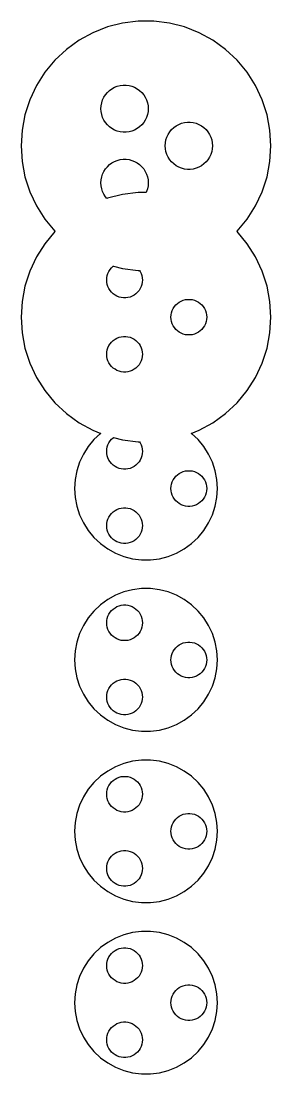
# Model space of a CAD drawing. Header units: metres. Extents: x -18 to 18, y -10 to 305.
# Drawn here: x -17.5 to 17.5, y 158 to 305.5 of the extents above; entities that cross this region are included whole.
import ezdxf

# ---------------------------------------------------------------- set-up
doc = ezdxf.new("R2010")
doc.units = ezdxf.units.M

msp = doc.modelspace()

# ---------------------------------------------------------------- linework, layer by layer
for p, q in [((-1.09883, 305.465), (-3.27916, 305.19)), ((1.09883, 305.465), (-1.09883, 305.465)), ((3.27916, 305.19), (1.09883, 305.465)), ((-7.45113, 303.834), (-9.37697, 302.776)), ((-5.40779, 304.643), (-7.45113, 303.834)), ((-3.27916, 305.19), (-5.40779, 304.643)), ((5.40779, 304.643), (3.27916, 305.19)), ((7.45113, 303.834), (5.40779, 304.643)), ((9.37697, 302.776), (7.45113, 303.834)), ((-9.37697, 302.776), (-11.1549, 301.484)), ((11.1549, 301.484), (9.37697, 302.776)), ((-11.1549, 301.484), (-12.7569, 299.98)), ((12.7569, 299.98), (11.1549, 301.484)), ((-12.7569, 299.98), (-14.1578, 298.286)), ((14.1578, 298.286), (12.7569, 299.98)), ((-14.1578, 298.286), (-15.3354, 296.431)), ((15.3354, 296.431), (14.1578, 298.286)), ((-15.3354, 296.431), (-16.2711, 294.442)), ((-4.02361, 296.347), (-3.6207, 296.45)), ((-3.6207, 296.45), (-3.20799, 296.502)), ((-3.20799, 296.502), (-2.79199, 296.502)), ((-2.79199, 296.502), (-2.37929, 296.45)), ((-2.37929, 296.45), (-1.97638, 296.347)), ((16.2711, 294.442), (15.3354, 296.431)), ((-5.90276, 294.792), (-5.67986, 295.143)), ((-5.67986, 295.143), (-5.4147, 295.464)), ((-5.4147, 295.464), (-5.11147, 295.748)), ((-5.11147, 295.748), (-4.77492, 295.993)), ((-4.77492, 295.993), (-4.41039, 296.193)), ((-4.41039, 296.193), (-4.02361, 296.347)), ((-1.97638, 296.347), (-1.5896, 296.193)), ((-1.5896, 296.193), (-1.22507, 295.993)), ((-1.22507, 295.993), (-0.888519, 295.748)), ((-0.888519, 295.748), (-0.585281, 295.464)), ((-0.585281, 295.464), (-0.320129, 295.143)), ((-0.320129, 295.143), (-0.097229, 294.792)), ((-16.2711, 294.442), (-16.9502, 292.352)), ((-6.3125, 293.196), (-6.28638, 293.611)), ((-6.28638, 293.611), (-6.20842, 294.02)), ((-6.20842, 294.02), (-6.07988, 294.416)), ((-6.07988, 294.416), (-5.90276, 294.792)), ((-0.097229, 294.792), (0.07988, 294.416)), ((0.07988, 294.416), (0.20842, 294.02)), ((0.20842, 294.02), (0.286377, 293.611)), ((0.286377, 293.611), (0.312485, 293.196)), ((16.9502, 292.352), (16.2711, 294.442)), ((-16.9502, 292.352), (-17.362, 290.193)), ((-6.28638, 292.781), (-6.3125, 293.196)), ((-6.20842, 292.372), (-6.28638, 292.781)), ((-6.07988, 291.977), (-6.20842, 292.372)), ((-5.90276, 291.6), (-6.07988, 291.977)), ((0.07988, 291.977), (-0.097229, 291.6)), ((0.20842, 292.372), (0.07988, 291.977)), ((0.286377, 292.781), (0.20842, 292.372)), ((0.312485, 293.196), (0.286377, 292.781)), ((17.362, 290.193), (16.9502, 292.352)), ((-5.67986, 291.249), (-5.90276, 291.6)), ((-5.4147, 290.929), (-5.67986, 291.249)), ((-5.11147, 290.644), (-5.4147, 290.929)), ((-4.77492, 290.399), (-5.11147, 290.644)), ((-0.888519, 290.644), (-1.22507, 290.399)), ((-0.585281, 290.929), (-0.888519, 290.644)), ((-0.320129, 291.249), (-0.585281, 290.929)), ((-0.097229, 291.6), (-0.320129, 291.249)), ((3.58528, 290.268), (3.88852, 290.552)), ((3.88852, 290.552), (4.22507, 290.797)), ((4.22507, 290.797), (4.5896, 290.997)), ((4.5896, 290.997), (4.97638, 291.15)), ((4.97638, 291.15), (5.37929, 291.254)), ((5.37929, 291.254), (5.79199, 291.306)), ((5.79199, 291.306), (6.20799, 291.306)), ((6.20799, 291.306), (6.6207, 291.254)), ((6.6207, 291.254), (7.02361, 291.15)), ((7.02361, 291.15), (7.41039, 290.997)), ((7.41039, 290.997), (7.77492, 290.797)), ((7.77492, 290.797), (8.11147, 290.552)), ((8.11147, 290.552), (8.4147, 290.268)), ((-17.362, 290.193), (-17.5, 288)), ((-4.41039, 290.199), (-4.77492, 290.399)), ((-4.02361, 290.046), (-4.41039, 290.199)), ((-3.6207, 289.942), (-4.02361, 290.046)), ((-3.20799, 289.89), (-3.6207, 289.942)), ((-2.79199, 289.89), (-3.20799, 289.89)), ((-2.37929, 289.942), (-2.79199, 289.89)), ((-1.97638, 290.046), (-2.37929, 289.942)), ((-1.5896, 290.199), (-1.97638, 290.046)), ((-1.22507, 290.399), (-1.5896, 290.199)), ((2.79156, 288.824), (2.9201, 289.219)), ((2.9201, 289.219), (3.09723, 289.596)), ((3.09723, 289.596), (3.32013, 289.947)), ((3.32013, 289.947), (3.58528, 290.268)), ((8.4147, 290.268), (8.67986, 289.947)), ((8.67986, 289.947), (8.90276, 289.596)), ((8.90276, 289.596), (9.07988, 289.219)), ((9.07988, 289.219), (9.20842, 288.824)), ((17.5, 288), (17.362, 290.193)), ((-17.5, 288), (-17.362, 285.807)), ((2.6875, 288), (2.71361, 288.415)), ((2.71361, 287.585), (2.6875, 288)), ((2.71361, 288.415), (2.79156, 288.824)), ((2.79156, 287.176), (2.71361, 287.585)), ((9.20842, 288.824), (9.28638, 288.415)), ((9.28638, 287.585), (9.20842, 287.176)), ((9.28638, 288.415), (9.3125, 288)), ((9.3125, 288), (9.28638, 287.585)), ((17.362, 285.807), (17.5, 288)), ((-4.02361, 285.954), (-3.6207, 286.058)), ((-3.6207, 286.058), (-3.20799, 286.11)), ((-3.20799, 286.11), (-2.79199, 286.11)), ((-2.79199, 286.11), (-2.37929, 286.058)), ((-2.37929, 286.058), (-1.97638, 285.954)), ((2.9201, 286.781), (2.79156, 287.176)), ((3.09723, 286.404), (2.9201, 286.781)), ((3.32013, 286.053), (3.09723, 286.404)), ((3.58528, 285.732), (3.32013, 286.053)), ((8.67986, 286.053), (8.4147, 285.732)), ((8.90276, 286.404), (8.67986, 286.053)), ((9.07988, 286.781), (8.90276, 286.404)), ((9.20842, 287.176), (9.07988, 286.781)), ((-17.362, 285.807), (-16.9502, 283.648)), ((-5.90276, 284.4), (-5.67986, 284.751)), ((-5.67986, 284.751), (-5.4147, 285.071)), ((-5.4147, 285.071), (-5.11147, 285.356)), ((-5.11147, 285.356), (-4.77492, 285.601)), ((-4.77492, 285.601), (-4.41039, 285.801)), ((-4.41039, 285.801), (-4.02361, 285.954)), ((-1.97638, 285.954), (-1.5896, 285.801)), ((-1.5896, 285.801), (-1.22507, 285.601)), ((-1.22507, 285.601), (-0.888519, 285.356)), ((-0.888519, 285.356), (-0.585281, 285.071)), ((-0.585281, 285.071), (-0.320129, 284.751)), ((-0.320129, 284.751), (-0.097229, 284.4)), ((3.88852, 285.448), (3.58528, 285.732)), ((4.22507, 285.203), (3.88852, 285.448)), ((4.5896, 285.003), (4.22507, 285.203)), ((4.97638, 284.85), (4.5896, 285.003)), ((5.37929, 284.746), (4.97638, 284.85)), ((5.79199, 284.694), (5.37929, 284.746)), ((6.20799, 284.694), (5.79199, 284.694)), ((6.6207, 284.746), (6.20799, 284.694)), ((7.02361, 284.85), (6.6207, 284.746)), ((7.41039, 285.003), (7.02361, 284.85)), ((7.77492, 285.203), (7.41039, 285.003)), ((8.11147, 285.448), (7.77492, 285.203)), ((8.4147, 285.732), (8.11147, 285.448)), ((16.9502, 283.648), (17.362, 285.807)), ((-16.9502, 283.648), (-16.2711, 281.558)), ((-6.3125, 282.804), (-6.28638, 283.219)), ((-6.28638, 283.219), (-6.20842, 283.628)), ((-6.20842, 283.628), (-6.07988, 284.023)), ((-6.07988, 284.023), (-5.90276, 284.4)), ((-0.097229, 284.4), (0.07988, 284.023)), ((0.07988, 284.023), (0.20842, 283.628)), ((0.20842, 283.628), (0.286377, 283.219)), ((0.286377, 283.219), (0.312485, 282.804)), ((16.2711, 281.558), (16.9502, 283.648)), ((-6.28638, 282.389), (-6.3125, 282.804)), ((-6.20842, 281.98), (-6.28638, 282.389)), ((-6.07988, 281.584), (-6.20842, 281.98)), ((0.20842, 281.98), (0.07988, 281.584)), ((0.286377, 282.389), (0.20842, 281.98)), ((0.312485, 282.804), (0.286377, 282.389)), ((-16.2711, 281.558), (-15.3354, 279.569)), ((-5.90276, 281.208), (-6.07988, 281.584)), ((-5.67986, 280.857), (-5.90276, 281.208)), ((-5.4798, 280.615), (-5.67986, 280.857)), ((-5.40779, 280.643), (-5.4798, 280.615)), ((-3.27916, 281.19), (-5.40779, 280.643)), ((-1.09883, 281.465), (-3.27916, 281.19)), ((0.023895, 281.465), (-1.09883, 281.465)), ((0.07988, 281.584), (0.023895, 281.465)), ((15.3354, 279.569), (16.2711, 281.558)), ((-15.3354, 279.569), (-14.1578, 277.714)), ((14.1578, 277.714), (15.3354, 279.569)), ((-14.1578, 277.714), (-12.7569, 276.02)), ((12.7569, 276.02), (14.1578, 277.714)), ((-12.7569, 275.98), (-14.1578, 274.286)), ((-12.7569, 276.02), (-12.7352, 276)), ((-12.7352, 276), (-12.7569, 275.98)), ((12.7352, 276), (12.7569, 276.02)), ((12.7569, 275.98), (12.7352, 276)), ((14.1578, 274.286), (12.7569, 275.98)), ((-14.1578, 274.286), (-15.3354, 272.431)), ((15.3354, 272.431), (14.1578, 274.286)), ((-15.3354, 272.431), (-16.2711, 270.442)), ((16.2711, 270.442), (15.3354, 272.431)), ((-16.2711, 270.442), (-16.9502, 268.352)), ((-5.42145, 269.818), (-5.32443, 270.116)), ((-5.32443, 270.116), (-5.19077, 270.401)), ((-5.19077, 270.401), (-5.02254, 270.666)), ((-5.02254, 270.666), (-4.82242, 270.908)), ((-4.82242, 270.908), (-4.59355, 271.122)), ((-4.59355, 271.122), (-4.56808, 271.141)), ((-4.56808, 271.141), (-3.27916, 270.81)), ((-3.27916, 270.81), (-1.09883, 270.535)), ((-1.09883, 270.535), (-0.894272, 270.535)), ((-0.894272, 270.535), (-0.809219, 270.401)), ((-0.809219, 270.401), (-0.675552, 270.116)), ((-0.675552, 270.116), (-0.578537, 269.818)), ((16.9502, 268.352), (16.2711, 270.442)), ((-16.9502, 268.352), (-17.362, 266.193)), ((-5.5, 269.196), (-5.48029, 269.509)), ((-5.48029, 268.883), (-5.5, 269.196)), ((-5.48029, 269.509), (-5.42145, 269.818)), ((-5.42145, 268.574), (-5.48029, 268.883)), ((-5.32443, 268.276), (-5.42145, 268.574)), ((-0.578537, 268.574), (-0.675552, 268.276)), ((-0.578537, 269.818), (-0.519699, 269.509)), ((-0.519699, 268.883), (-0.578537, 268.574)), ((-0.519699, 269.509), (-0.5, 269.196)), ((-0.5, 269.196), (-0.519699, 268.883)), ((17.362, 266.193), (16.9502, 268.352)), ((-5.19077, 267.992), (-5.32443, 268.276)), ((-5.02254, 267.727), (-5.19077, 267.992)), ((-4.82242, 267.485), (-5.02254, 267.727)), ((-4.59355, 267.27), (-4.82242, 267.485)), ((-4.33955, 267.085), (-4.59355, 267.27)), ((-4.06444, 266.934), (-4.33955, 267.085)), ((-3.77254, 266.818), (-4.06444, 266.934)), ((-1.93555, 266.934), (-2.22745, 266.818)), ((-1.66043, 267.085), (-1.93555, 266.934)), ((-1.40643, 267.27), (-1.66043, 267.085)), ((-1.17757, 267.485), (-1.40643, 267.27)), ((-0.977448, 267.727), (-1.17757, 267.485)), ((-0.809219, 267.992), (-0.977448, 267.727)), ((-0.675552, 268.276), (-0.809219, 267.992)), ((-17.362, 266.193), (-17.5, 264)), ((-3.46844, 266.74), (-3.77254, 266.818)), ((-3.15697, 266.701), (-3.46844, 266.74)), ((-2.84302, 266.701), (-3.15697, 266.701)), ((-2.53154, 266.74), (-2.84302, 266.701)), ((-2.22745, 266.818), (-2.53154, 266.74)), ((3.80922, 265.204), (3.97745, 265.469)), ((3.97745, 265.469), (4.17757, 265.711)), ((4.17757, 265.711), (4.40643, 265.926)), ((4.40643, 265.926), (4.66043, 266.111)), ((4.66043, 266.111), (4.93555, 266.262)), ((4.93555, 266.262), (5.22745, 266.378)), ((5.22745, 266.378), (5.53154, 266.456)), ((5.53154, 266.456), (5.84302, 266.495)), ((5.84302, 266.495), (6.15697, 266.495)), ((6.15697, 266.495), (6.46844, 266.456)), ((6.46844, 266.456), (6.77254, 266.378)), ((6.77254, 266.378), (7.06444, 266.262)), ((7.06444, 266.262), (7.33955, 266.111)), ((7.33955, 266.111), (7.59355, 265.926)), ((7.59355, 265.926), (7.82242, 265.711)), ((7.82242, 265.711), (8.02254, 265.469)), ((8.02254, 265.469), (8.19077, 265.204)), ((17.5, 264), (17.362, 266.193)), ((-17.5, 264), (-17.362, 261.807)), ((3.5, 264), (3.5197, 264.313)), ((3.5197, 263.687), (3.5, 264)), ((3.5197, 264.313), (3.57854, 264.622)), ((3.57854, 264.622), (3.67555, 264.92)), ((3.67555, 264.92), (3.80922, 265.204)), ((8.19077, 265.204), (8.32443, 264.92)), ((8.32443, 264.92), (8.42145, 264.622)), ((8.42145, 264.622), (8.48029, 264.313)), ((8.48029, 264.313), (8.5, 264)), ((8.5, 264), (8.48029, 263.687)), ((17.362, 261.807), (17.5, 264)), ((3.57854, 263.378), (3.5197, 263.687)), ((3.67555, 263.08), (3.57854, 263.378)), ((3.80922, 262.796), (3.67555, 263.08)), ((3.97745, 262.531), (3.80922, 262.796)), ((4.17757, 262.289), (3.97745, 262.531)), ((8.02254, 262.531), (7.82242, 262.289)), ((8.19077, 262.796), (8.02254, 262.531)), ((8.32443, 263.08), (8.19077, 262.796)), ((8.42145, 263.378), (8.32443, 263.08)), ((8.48029, 263.687), (8.42145, 263.378)), ((-17.362, 261.807), (-16.9502, 259.648)), ((-4.33955, 260.915), (-4.06444, 261.066)), ((-4.06444, 261.066), (-3.77254, 261.182)), ((-3.77254, 261.182), (-3.46844, 261.26)), ((-3.46844, 261.26), (-3.15697, 261.299)), ((-3.15697, 261.299), (-2.84302, 261.299)), ((-2.84302, 261.299), (-2.53154, 261.26)), ((-2.53154, 261.26), (-2.22745, 261.182)), ((-2.22745, 261.182), (-1.93555, 261.066)), ((-1.93555, 261.066), (-1.66043, 260.915)), ((4.40643, 262.074), (4.17757, 262.289)), ((4.66043, 261.889), (4.40643, 262.074)), ((4.93555, 261.738), (4.66043, 261.889)), ((5.22745, 261.622), (4.93555, 261.738)), ((5.53154, 261.544), (5.22745, 261.622)), ((5.84302, 261.505), (5.53154, 261.544)), ((6.15697, 261.505), (5.84302, 261.505)), ((6.46844, 261.544), (6.15697, 261.505)), ((6.77254, 261.622), (6.46844, 261.544)), ((7.06444, 261.738), (6.77254, 261.622)), ((7.33955, 261.889), (7.06444, 261.738)), ((7.59355, 262.074), (7.33955, 261.889)), ((7.82242, 262.289), (7.59355, 262.074)), ((16.9502, 259.648), (17.362, 261.807)), ((-16.9502, 259.648), (-16.2711, 257.558)), ((-5.42145, 259.426), (-5.32443, 259.724)), ((-5.32443, 259.724), (-5.19077, 260.008)), ((-5.19077, 260.008), (-5.02254, 260.273)), ((-5.02254, 260.273), (-4.82242, 260.515)), ((-4.82242, 260.515), (-4.59355, 260.73)), ((-4.59355, 260.73), (-4.33955, 260.915)), ((-1.66043, 260.915), (-1.40643, 260.73)), ((-1.40643, 260.73), (-1.17757, 260.515)), ((-1.17757, 260.515), (-0.977448, 260.273)), ((-0.977448, 260.273), (-0.809219, 260.008)), ((-0.809219, 260.008), (-0.675552, 259.724)), ((-0.675552, 259.724), (-0.578537, 259.426)), ((16.2711, 257.558), (16.9502, 259.648)), ((-5.5, 258.804), (-5.48029, 259.117)), ((-5.48029, 258.491), (-5.5, 258.804)), ((-5.48029, 259.117), (-5.42145, 259.426)), ((-5.42145, 258.182), (-5.48029, 258.491)), ((-5.32443, 257.884), (-5.42145, 258.182)), ((-0.578537, 258.182), (-0.675552, 257.884)), ((-0.578537, 259.426), (-0.519699, 259.117)), ((-0.519699, 258.491), (-0.578537, 258.182)), ((-0.519699, 259.117), (-0.5, 258.804)), ((-0.5, 258.804), (-0.519699, 258.491)), ((-16.2711, 257.558), (-15.3354, 255.569)), ((-5.19077, 257.599), (-5.32443, 257.884)), ((-5.02254, 257.334), (-5.19077, 257.599)), ((-4.82242, 257.092), (-5.02254, 257.334)), ((-4.59355, 256.878), (-4.82242, 257.092)), ((-4.33955, 256.693), (-4.59355, 256.878)), ((-4.06444, 256.542), (-4.33955, 256.693)), ((-1.66043, 256.693), (-1.93555, 256.542)), ((-1.40643, 256.878), (-1.66043, 256.693)), ((-1.17757, 257.092), (-1.40643, 256.878)), ((-0.977448, 257.334), (-1.17757, 257.092)), ((-0.809219, 257.599), (-0.977448, 257.334)), ((-0.675552, 257.884), (-0.809219, 257.599)), ((15.3354, 255.569), (16.2711, 257.558)), ((-15.3354, 255.569), (-14.1578, 253.714)), ((-3.77254, 256.426), (-4.06444, 256.542)), ((-3.46844, 256.348), (-3.77254, 256.426)), ((-3.15697, 256.309), (-3.46844, 256.348)), ((-2.84302, 256.309), (-3.15697, 256.309)), ((-2.53154, 256.348), (-2.84302, 256.309)), ((-2.22745, 256.426), (-2.53154, 256.348)), ((-1.93555, 256.542), (-2.22745, 256.426)), ((14.1578, 253.714), (15.3354, 255.569)), ((-14.1578, 253.714), (-12.7569, 252.02)), ((12.7569, 252.02), (14.1578, 253.714)), ((-12.7569, 252.02), (-11.1549, 250.516)), ((11.1549, 250.516), (12.7569, 252.02)), ((-11.1549, 250.516), (-9.37697, 249.224)), ((-9.37697, 249.224), (-7.45113, 248.166)), ((7.45113, 248.166), (9.37697, 249.224)), ((9.37697, 249.224), (11.1549, 250.516)), ((-7.45113, 248.166), (-6.34392, 247.727)), ((-6.34392, 247.727), (-6.37424, 247.705)), ((6.34392, 247.727), (7.45113, 248.166)), ((6.37424, 247.705), (6.34392, 247.727)), ((-7.28967, 246.845), (-8.09016, 245.878)), ((-6.37424, 247.705), (-7.28967, 246.845)), ((-5.32443, 246.116), (-5.19077, 246.401)), ((-5.19077, 246.401), (-5.02254, 246.666)), ((-5.02254, 246.666), (-4.82242, 246.908)), ((-4.82242, 246.908), (-4.59355, 247.122)), ((-4.59355, 247.122), (-4.56808, 247.141)), ((-4.56808, 247.141), (-3.27916, 246.81)), ((-3.27916, 246.81), (-1.09883, 246.535)), ((-1.09883, 246.535), (-0.894272, 246.535)), ((-0.894272, 246.535), (-0.809219, 246.401)), ((-0.809219, 246.401), (-0.675552, 246.116)), ((7.28967, 246.845), (6.37424, 247.705)), ((8.09016, 245.878), (7.28967, 246.845)), ((-8.76306, 244.818), (-9.29776, 243.681)), ((-8.09016, 245.878), (-8.76306, 244.818)), ((-5.5, 245.196), (-5.48029, 245.509)), ((-5.48029, 244.883), (-5.5, 245.196)), ((-5.48029, 245.509), (-5.42145, 245.818)), ((-5.42145, 244.574), (-5.48029, 244.883)), ((-5.42145, 245.818), (-5.32443, 246.116)), ((-0.675552, 246.116), (-0.578537, 245.818)), ((-0.578537, 245.818), (-0.519699, 245.509)), ((-0.519699, 244.883), (-0.578537, 244.574)), ((-0.519699, 245.509), (-0.5, 245.196)), ((-0.5, 245.196), (-0.519699, 244.883)), ((8.76306, 244.818), (8.09016, 245.878)), ((9.29776, 243.681), (8.76306, 244.818)), ((-9.29776, 243.681), (-9.68582, 242.487)), ((-5.32443, 244.276), (-5.42145, 244.574)), ((-5.19077, 243.992), (-5.32443, 244.276)), ((-5.02254, 243.727), (-5.19077, 243.992)), ((-4.82242, 243.485), (-5.02254, 243.727)), ((-4.59355, 243.27), (-4.82242, 243.485)), ((-1.17757, 243.485), (-1.40643, 243.27)), ((-0.977448, 243.727), (-1.17757, 243.485)), ((-0.809219, 243.992), (-0.977448, 243.727)), ((-0.675552, 244.276), (-0.809219, 243.992)), ((-0.578537, 244.574), (-0.675552, 244.276)), ((9.68582, 242.487), (9.29776, 243.681)), ((-9.68582, 242.487), (-9.92114, 241.253)), ((-4.33955, 243.085), (-4.59355, 243.27)), ((-4.06444, 242.934), (-4.33955, 243.085)), ((-3.77254, 242.818), (-4.06444, 242.934)), ((-3.46844, 242.74), (-3.77254, 242.818)), ((-3.15697, 242.701), (-3.46844, 242.74)), ((-2.84302, 242.701), (-3.15697, 242.701)), ((-2.53154, 242.74), (-2.84302, 242.701)), ((-2.22745, 242.818), (-2.53154, 242.74)), ((-1.93555, 242.934), (-2.22745, 242.818)), ((-1.66043, 243.085), (-1.93555, 242.934)), ((-1.40643, 243.27), (-1.66043, 243.085)), ((4.17757, 241.711), (4.40643, 241.926)), ((4.40643, 241.926), (4.66043, 242.111)), ((4.66043, 242.111), (4.93555, 242.262)), ((4.93555, 242.262), (5.22745, 242.378)), ((5.22745, 242.378), (5.53154, 242.456)), ((5.53154, 242.456), (5.84302, 242.495)), ((5.84302, 242.495), (6.15697, 242.495)), ((6.15697, 242.495), (6.46844, 242.456)), ((6.46844, 242.456), (6.77254, 242.378)), ((6.77254, 242.378), (7.06444, 242.262)), ((7.06444, 242.262), (7.33955, 242.111)), ((7.33955, 242.111), (7.59355, 241.926)), ((7.59355, 241.926), (7.82242, 241.711)), ((9.92114, 241.253), (9.68582, 242.487)), ((-9.92114, 241.253), (-10, 240)), ((3.5197, 240.313), (3.57854, 240.622)), ((3.57854, 240.622), (3.67555, 240.92)), ((3.67555, 240.92), (3.80922, 241.204)), ((3.80922, 241.204), (3.97745, 241.469)), ((3.97745, 241.469), (4.17757, 241.711)), ((7.82242, 241.711), (8.02254, 241.469)), ((8.02254, 241.469), (8.19077, 241.204)), ((8.19077, 241.204), (8.32443, 240.92)), ((8.32443, 240.92), (8.42145, 240.622)), ((8.42145, 240.622), (8.48029, 240.313)), ((10, 240), (9.92114, 241.253)), ((-10, 240), (-9.92114, 238.747)), ((3.5, 240), (3.5197, 240.313)), ((3.5197, 239.687), (3.5, 240)), ((3.57854, 239.378), (3.5197, 239.687)), ((3.67555, 239.08), (3.57854, 239.378)), ((3.80922, 238.796), (3.67555, 239.08)), ((8.32443, 239.08), (8.19077, 238.796)), ((8.42145, 239.378), (8.32443, 239.08)), ((8.48029, 239.687), (8.42145, 239.378)), ((8.48029, 240.313), (8.5, 240)), ((8.5, 240), (8.48029, 239.687)), ((9.92114, 238.747), (10, 240)), ((-9.92114, 238.747), (-9.68582, 237.513)), ((-9.68582, 237.513), (-9.29776, 236.319)), ((3.97745, 238.531), (3.80922, 238.796)), ((4.17757, 238.289), (3.97745, 238.531)), ((4.40643, 238.074), (4.17757, 238.289)), ((4.66043, 237.889), (4.40643, 238.074)), ((4.93555, 237.738), (4.66043, 237.889)), ((5.22745, 237.622), (4.93555, 237.738)), ((5.53154, 237.544), (5.22745, 237.622)), ((5.84302, 237.505), (5.53154, 237.544)), ((6.15697, 237.505), (5.84302, 237.505)), ((6.46844, 237.544), (6.15697, 237.505)), ((6.77254, 237.622), (6.46844, 237.544)), ((7.06444, 237.738), (6.77254, 237.622)), ((7.33955, 237.889), (7.06444, 237.738)), ((7.59355, 238.074), (7.33955, 237.889)), ((7.82242, 238.289), (7.59355, 238.074)), ((8.02254, 238.531), (7.82242, 238.289)), ((8.19077, 238.796), (8.02254, 238.531)), ((9.29776, 236.319), (9.68582, 237.513)), ((9.68582, 237.513), (9.92114, 238.747)), ((-9.29776, 236.319), (-8.76306, 235.182)), ((-5.32443, 235.724), (-5.19077, 236.008)), ((-5.19077, 236.008), (-5.02254, 236.273)), ((-5.02254, 236.273), (-4.82242, 236.515)), ((-4.82242, 236.515), (-4.59355, 236.73)), ((-4.59355, 236.73), (-4.33955, 236.915)), ((-4.33955, 236.915), (-4.06444, 237.066)), ((-4.06444, 237.066), (-3.77254, 237.182)), ((-3.77254, 237.182), (-3.46844, 237.26)), ((-3.46844, 237.26), (-3.15697, 237.299)), ((-3.15697, 237.299), (-2.84302, 237.299)), ((-2.84302, 237.299), (-2.53154, 237.26)), ((-2.53154, 237.26), (-2.22745, 237.182)), ((-2.22745, 237.182), (-1.93555, 237.066)), ((-1.93555, 237.066), (-1.66043, 236.915)), ((-1.66043, 236.915), (-1.40643, 236.73)), ((-1.40643, 236.73), (-1.17757, 236.515)), ((-1.17757, 236.515), (-0.977448, 236.273)), ((-0.977448, 236.273), (-0.809219, 236.008)), ((-0.809219, 236.008), (-0.675552, 235.724)), ((8.76306, 235.182), (9.29776, 236.319)), ((-8.76306, 235.182), (-8.09016, 234.122)), ((-5.5, 234.804), (-5.48029, 235.117)), ((-5.48029, 234.491), (-5.5, 234.804)), ((-5.48029, 235.117), (-5.42145, 235.426)), ((-5.42145, 234.182), (-5.48029, 234.491)), ((-5.42145, 235.426), (-5.32443, 235.724)), ((-0.675552, 235.724), (-0.578537, 235.426)), ((-0.578537, 235.426), (-0.519699, 235.117)), ((-0.519699, 234.491), (-0.578537, 234.182)), ((-0.519699, 235.117), (-0.5, 234.804)), ((-0.5, 234.804), (-0.519699, 234.491)), ((8.09016, 234.122), (8.76306, 235.182)), ((-8.09016, 234.122), (-7.28967, 233.155)), ((-7.28967, 233.155), (-6.37424, 232.295)), ((-5.32443, 233.884), (-5.42145, 234.182)), ((-5.19077, 233.599), (-5.32443, 233.884)), ((-5.02254, 233.334), (-5.19077, 233.599)), ((-4.82242, 233.092), (-5.02254, 233.334)), ((-4.59355, 232.878), (-4.82242, 233.092)), ((-1.17757, 233.092), (-1.40643, 232.878)), ((-0.977448, 233.334), (-1.17757, 233.092)), ((-0.809219, 233.599), (-0.977448, 233.334)), ((-0.675552, 233.884), (-0.809219, 233.599)), ((-0.578537, 234.182), (-0.675552, 233.884)), ((6.37424, 232.295), (7.28967, 233.155)), ((7.28967, 233.155), (8.09016, 234.122)), ((-6.37424, 232.295), (-5.35826, 231.557)), ((-5.35826, 231.557), (-4.25778, 230.952)), ((-4.33955, 232.693), (-4.59355, 232.878)), ((-4.06444, 232.542), (-4.33955, 232.693)), ((-3.77254, 232.426), (-4.06444, 232.542)), ((-3.46844, 232.348), (-3.77254, 232.426)), ((-3.15697, 232.309), (-3.46844, 232.348)), ((-2.84302, 232.309), (-3.15697, 232.309)), ((-2.53154, 232.348), (-2.84302, 232.309)), ((-2.22745, 232.426), (-2.53154, 232.348)), ((-1.93555, 232.542), (-2.22745, 232.426)), ((-1.66043, 232.693), (-1.93555, 232.542)), ((-1.40643, 232.878), (-1.66043, 232.693)), ((4.25778, 230.952), (5.35826, 231.557)), ((5.35826, 231.557), (6.37424, 232.295)), ((-4.25778, 230.952), (-3.09016, 230.489)), ((-3.09016, 230.489), (-1.87381, 230.177)), ((-1.87381, 230.177), (-0.627899, 230.02)), ((-0.627899, 230.02), (0.627899, 230.02)), ((0.627899, 230.02), (1.87381, 230.177)), ((1.87381, 230.177), (3.09016, 230.489)), ((3.09016, 230.489), (4.25778, 230.952)), ((-1.87381, 225.823), (-3.09016, 225.511)), ((-0.627899, 225.98), (-1.87381, 225.823)), ((0.627899, 225.98), (-0.627899, 225.98)), ((1.87381, 225.823), (0.627899, 225.98)), ((3.09016, 225.511), (1.87381, 225.823)), ((-5.35826, 224.443), (-6.37424, 223.705)), ((-4.25778, 225.048), (-5.35826, 224.443)), ((-3.09016, 225.511), (-4.25778, 225.048)), ((4.25778, 225.048), (3.09016, 225.511)), ((5.35826, 224.443), (4.25778, 225.048)), ((6.37424, 223.705), (5.35826, 224.443)), ((-7.28967, 222.845), (-8.09016, 221.878)), ((-6.37424, 223.705), (-7.28967, 222.845)), ((-5.19077, 222.401), (-5.02254, 222.666)), ((-5.02254, 222.666), (-4.82242, 222.908)), ((-4.82242, 222.908), (-4.59355, 223.122)), ((-4.59355, 223.122), (-4.33955, 223.307)), ((-4.33955, 223.307), (-4.06444, 223.458)), ((-4.06444, 223.458), (-3.77254, 223.574)), ((-3.77254, 223.574), (-3.46844, 223.652)), ((-3.46844, 223.652), (-3.15697, 223.691)), ((-3.15697, 223.691), (-2.84302, 223.691)), ((-2.84302, 223.691), (-2.53154, 223.652)), ((-2.53154, 223.652), (-2.22745, 223.574)), ((-2.22745, 223.574), (-1.93555, 223.458)), ((-1.93555, 223.458), (-1.66043, 223.307)), ((-1.66043, 223.307), (-1.40643, 223.122)), ((-1.40643, 223.122), (-1.17757, 222.908)), ((-1.17757, 222.908), (-0.977448, 222.666)), ((-0.977448, 222.666), (-0.809219, 222.401)), ((7.28967, 222.845), (6.37424, 223.705)), ((8.09016, 221.878), (7.28967, 222.845)), ((-8.09016, 221.878), (-8.76306, 220.818)), ((-5.5, 221.196), (-5.48029, 221.509)), ((-5.48029, 220.883), (-5.5, 221.196)), ((-5.48029, 221.509), (-5.42145, 221.818)), ((-5.42145, 221.818), (-5.32443, 222.116)), ((-5.32443, 222.116), (-5.19077, 222.401)), ((-0.809219, 222.401), (-0.675552, 222.116)), ((-0.675552, 222.116), (-0.578537, 221.818)), ((-0.578537, 221.818), (-0.519699, 221.509)), ((-0.519699, 221.509), (-0.5, 221.196)), ((-0.5, 221.196), (-0.519699, 220.883)), ((8.76306, 220.818), (8.09016, 221.878)), ((-8.76306, 220.818), (-9.29776, 219.681)), ((-5.42145, 220.574), (-5.48029, 220.883)), ((-5.32443, 220.276), (-5.42145, 220.574)), ((-5.19077, 219.992), (-5.32443, 220.276)), ((-5.02254, 219.727), (-5.19077, 219.992)), ((-4.82242, 219.485), (-5.02254, 219.727)), ((-0.977448, 219.727), (-1.17757, 219.485)), ((-0.809219, 219.992), (-0.977448, 219.727)), ((-0.675552, 220.276), (-0.809219, 219.992)), ((-0.578537, 220.574), (-0.675552, 220.276)), ((-0.519699, 220.883), (-0.578537, 220.574)), ((9.29776, 219.681), (8.76306, 220.818)), ((-9.68582, 218.487), (-9.92114, 217.253)), ((-9.29776, 219.681), (-9.68582, 218.487)), ((-4.59355, 219.27), (-4.82242, 219.485)), ((-4.33955, 219.085), (-4.59355, 219.27)), ((-4.06444, 218.934), (-4.33955, 219.085)), ((-3.77254, 218.818), (-4.06444, 218.934)), ((-3.46844, 218.74), (-3.77254, 218.818)), ((-3.15697, 218.701), (-3.46844, 218.74)), ((-2.84302, 218.701), (-3.15697, 218.701)), ((-2.53154, 218.74), (-2.84302, 218.701)), ((-2.22745, 218.818), (-2.53154, 218.74)), ((-1.93555, 218.934), (-2.22745, 218.818)), ((-1.66043, 219.085), (-1.93555, 218.934)), ((-1.40643, 219.27), (-1.66043, 219.085)), ((-1.17757, 219.485), (-1.40643, 219.27)), ((4.66043, 218.111), (4.93555, 218.262)), ((4.93555, 218.262), (5.22745, 218.378)), ((5.22745, 218.378), (5.53154, 218.456)), ((5.53154, 218.456), (5.84302, 218.495)), ((5.84302, 218.495), (6.15697, 218.495)), ((6.15697, 218.495), (6.46844, 218.456)), ((6.46844, 218.456), (6.77254, 218.378)), ((6.77254, 218.378), (7.06444, 218.262)), ((7.06444, 218.262), (7.33955, 218.111)), ((9.68582, 218.487), (9.29776, 219.681)), ((9.92114, 217.253), (9.68582, 218.487)), ((-9.92114, 217.253), (-10, 216)), ((3.57854, 216.622), (3.67555, 216.92)), ((3.67555, 216.92), (3.80922, 217.204)), ((3.80922, 217.204), (3.97745, 217.469)), ((3.97745, 217.469), (4.17757, 217.711)), ((4.17757, 217.711), (4.40643, 217.926)), ((4.40643, 217.926), (4.66043, 218.111)), ((7.33955, 218.111), (7.59355, 217.926)), ((7.59355, 217.926), (7.82242, 217.711)), ((7.82242, 217.711), (8.02254, 217.469)), ((8.02254, 217.469), (8.19077, 217.204)), ((8.19077, 217.204), (8.32443, 216.92)), ((8.32443, 216.92), (8.42145, 216.622)), ((10, 216), (9.92114, 217.253)), ((-10, 216), (-9.92114, 214.747)), ((3.5, 216), (3.5197, 216.313)), ((3.5197, 215.687), (3.5, 216)), ((3.5197, 216.313), (3.57854, 216.622)), ((3.57854, 215.378), (3.5197, 215.687)), ((3.67555, 215.08), (3.57854, 215.378)), ((8.42145, 215.378), (8.32443, 215.08)), ((8.42145, 216.622), (8.48029, 216.313)), ((8.48029, 215.687), (8.42145, 215.378)), ((8.48029, 216.313), (8.5, 216)), ((8.5, 216), (8.48029, 215.687)), ((9.92114, 214.747), (10, 216)), ((-9.92114, 214.747), (-9.68582, 213.513)), ((3.80922, 214.796), (3.67555, 215.08)), ((3.97745, 214.531), (3.80922, 214.796)), ((4.17757, 214.289), (3.97745, 214.531)), ((4.40643, 214.074), (4.17757, 214.289)), ((4.66043, 213.889), (4.40643, 214.074)), ((4.93555, 213.738), (4.66043, 213.889)), ((7.33955, 213.889), (7.06444, 213.738)), ((7.59355, 214.074), (7.33955, 213.889)), ((7.82242, 214.289), (7.59355, 214.074)), ((8.02254, 214.531), (7.82242, 214.289)), ((8.19077, 214.796), (8.02254, 214.531)), ((8.32443, 215.08), (8.19077, 214.796)), ((9.68582, 213.513), (9.92114, 214.747)), ((-9.68582, 213.513), (-9.29776, 212.319)), ((-5.02254, 212.273), (-4.82242, 212.515)), ((-4.82242, 212.515), (-4.59355, 212.73)), ((-4.59355, 212.73), (-4.33955, 212.915)), ((-4.33955, 212.915), (-4.06444, 213.066)), ((-4.06444, 213.066), (-3.77254, 213.182)), ((-3.77254, 213.182), (-3.46844, 213.26)), ((-3.46844, 213.26), (-3.15697, 213.299)), ((-3.15697, 213.299), (-2.84302, 213.299)), ((-2.84302, 213.299), (-2.53154, 213.26)), ((-2.53154, 213.26), (-2.22745, 213.182)), ((-2.22745, 213.182), (-1.93555, 213.066)), ((-1.93555, 213.066), (-1.66043, 212.915)), ((-1.66043, 212.915), (-1.40643, 212.73)), ((-1.40643, 212.73), (-1.17757, 212.515)), ((-1.17757, 212.515), (-0.977448, 212.273)), ((5.22745, 213.622), (4.93555, 213.738)), ((5.53154, 213.544), (5.22745, 213.622)), ((5.84302, 213.505), (5.53154, 213.544)), ((6.15697, 213.505), (5.84302, 213.505)), ((6.46844, 213.544), (6.15697, 213.505)), ((6.77254, 213.622), (6.46844, 213.544)), ((7.06444, 213.738), (6.77254, 213.622)), ((9.29776, 212.319), (9.68582, 213.513)), ((-9.29776, 212.319), (-8.76306, 211.182)), ((-8.76306, 211.182), (-8.09016, 210.122)), ((-5.5, 210.804), (-5.48029, 211.117)), ((-5.48029, 211.117), (-5.42145, 211.426)), ((-5.42145, 211.426), (-5.32443, 211.724)), ((-5.32443, 211.724), (-5.19077, 212.008)), ((-5.19077, 212.008), (-5.02254, 212.273)), ((-0.977448, 212.273), (-0.809219, 212.008)), ((-0.809219, 212.008), (-0.675552, 211.724)), ((-0.675552, 211.724), (-0.578537, 211.426)), ((-0.578537, 211.426), (-0.519699, 211.117)), ((-0.519699, 211.117), (-0.5, 210.804)), ((8.09016, 210.122), (8.76306, 211.182)), ((8.76306, 211.182), (9.29776, 212.319)), ((-8.09016, 210.122), (-7.28967, 209.155)), ((-5.48029, 210.491), (-5.5, 210.804)), ((-5.42145, 210.182), (-5.48029, 210.491)), ((-5.32443, 209.884), (-5.42145, 210.182)), ((-5.19077, 209.599), (-5.32443, 209.884)), ((-5.02254, 209.334), (-5.19077, 209.599)), ((-0.809219, 209.599), (-0.977448, 209.334)), ((-0.675552, 209.884), (-0.809219, 209.599)), ((-0.578537, 210.182), (-0.675552, 209.884)), ((-0.519699, 210.491), (-0.578537, 210.182)), ((-0.5, 210.804), (-0.519699, 210.491)), ((7.28967, 209.155), (8.09016, 210.122)), ((-7.28967, 209.155), (-6.37424, 208.295)), ((-6.37424, 208.295), (-5.35826, 207.557)), ((-4.82242, 209.092), (-5.02254, 209.334)), ((-4.59355, 208.878), (-4.82242, 209.092)), ((-4.33955, 208.693), (-4.59355, 208.878)), ((-4.06444, 208.542), (-4.33955, 208.693)), ((-3.77254, 208.426), (-4.06444, 208.542)), ((-3.46844, 208.348), (-3.77254, 208.426)), ((-3.15697, 208.309), (-3.46844, 208.348)), ((-2.84302, 208.309), (-3.15697, 208.309)), ((-2.53154, 208.348), (-2.84302, 208.309)), ((-2.22745, 208.426), (-2.53154, 208.348)), ((-1.93555, 208.542), (-2.22745, 208.426)), ((-1.66043, 208.693), (-1.93555, 208.542)), ((-1.40643, 208.878), (-1.66043, 208.693)), ((-1.17757, 209.092), (-1.40643, 208.878)), ((-0.977448, 209.334), (-1.17757, 209.092)), ((5.35826, 207.557), (6.37424, 208.295)), ((6.37424, 208.295), (7.28967, 209.155)), ((-5.35826, 207.557), (-4.25778, 206.952)), ((-4.25778, 206.952), (-3.09016, 206.489)), ((-3.09016, 206.489), (-1.87381, 206.177)), ((1.87381, 206.177), (3.09016, 206.489)), ((3.09016, 206.489), (4.25778, 206.952)), ((4.25778, 206.952), (5.35826, 207.557)), ((-1.87381, 206.177), (-0.627899, 206.02)), ((-0.627899, 206.02), (0.627899, 206.02)), ((0.627899, 206.02), (1.87381, 206.177)), ((-4.25778, 201.048), (-5.35826, 200.443)), ((-3.09016, 201.511), (-4.25778, 201.048)), ((-1.87381, 201.823), (-3.09016, 201.511)), ((-0.627899, 201.98), (-1.87381, 201.823)), ((0.627899, 201.98), (-0.627899, 201.98)), ((1.87381, 201.823), (0.627899, 201.98)), ((3.09016, 201.511), (1.87381, 201.823)), ((4.25778, 201.048), (3.09016, 201.511)), ((5.35826, 200.443), (4.25778, 201.048)), ((-6.37424, 199.705), (-7.28967, 198.845)), ((-5.35826, 200.443), (-6.37424, 199.705)), ((-4.82242, 198.908), (-4.59355, 199.122)), ((-4.59355, 199.122), (-4.33955, 199.307)), ((-4.33955, 199.307), (-4.06444, 199.458)), ((-4.06444, 199.458), (-3.77254, 199.574)), ((-3.77254, 199.574), (-3.46844, 199.652)), ((-3.46844, 199.652), (-3.15697, 199.691)), ((-3.15697, 199.691), (-2.84302, 199.691)), ((-2.84302, 199.691), (-2.53154, 199.652)), ((-2.53154, 199.652), (-2.22745, 199.574)), ((-2.22745, 199.574), (-1.93555, 199.458)), ((-1.93555, 199.458), (-1.66043, 199.307)), ((-1.66043, 199.307), (-1.40643, 199.122)), ((-1.40643, 199.122), (-1.17757, 198.908)), ((6.37424, 199.705), (5.35826, 200.443)), ((7.28967, 198.845), (6.37424, 199.705)), ((-8.09016, 197.878), (-8.76306, 196.818)), ((-7.28967, 198.845), (-8.09016, 197.878)), ((-5.48029, 197.509), (-5.42145, 197.818)), ((-5.42145, 197.818), (-5.32443, 198.116)), ((-5.32443, 198.116), (-5.19077, 198.401)), ((-5.19077, 198.401), (-5.02254, 198.666)), ((-5.02254, 198.666), (-4.82242, 198.908)), ((-1.17757, 198.908), (-0.977448, 198.666)), ((-0.977448, 198.666), (-0.809219, 198.401)), ((-0.809219, 198.401), (-0.675552, 198.116)), ((-0.675552, 198.116), (-0.578537, 197.818)), ((-0.578537, 197.818), (-0.519699, 197.509)), ((8.09016, 197.878), (7.28967, 198.845)), ((8.76306, 196.818), (8.09016, 197.878)), ((-8.76306, 196.818), (-9.29776, 195.681)), ((-5.5, 197.196), (-5.48029, 197.509)), ((-5.48029, 196.883), (-5.5, 197.196)), ((-5.42145, 196.574), (-5.48029, 196.883)), ((-5.32443, 196.276), (-5.42145, 196.574)), ((-5.19077, 195.992), (-5.32443, 196.276)), ((-0.675552, 196.276), (-0.809219, 195.992)), ((-0.578537, 196.574), (-0.675552, 196.276)), ((-0.519699, 196.883), (-0.578537, 196.574)), ((-0.519699, 197.509), (-0.5, 197.196)), ((-0.5, 197.196), (-0.519699, 196.883)), ((9.29776, 195.681), (8.76306, 196.818)), ((-9.29776, 195.681), (-9.68582, 194.487)), ((-5.02254, 195.727), (-5.19077, 195.992)), ((-4.82242, 195.485), (-5.02254, 195.727)), ((-4.59355, 195.27), (-4.82242, 195.485)), ((-4.33955, 195.085), (-4.59355, 195.27)), ((-4.06444, 194.934), (-4.33955, 195.085)), ((-3.77254, 194.818), (-4.06444, 194.934)), ((-3.46844, 194.74), (-3.77254, 194.818)), ((-3.15697, 194.701), (-3.46844, 194.74)), ((-2.84302, 194.701), (-3.15697, 194.701)), ((-2.53154, 194.74), (-2.84302, 194.701)), ((-2.22745, 194.818), (-2.53154, 194.74)), ((-1.93555, 194.934), (-2.22745, 194.818)), ((-1.66043, 195.085), (-1.93555, 194.934)), ((-1.40643, 195.27), (-1.66043, 195.085)), ((-1.17757, 195.485), (-1.40643, 195.27)), ((-0.977448, 195.727), (-1.17757, 195.485)), ((-0.809219, 195.992), (-0.977448, 195.727)), ((9.68582, 194.487), (9.29776, 195.681)), ((-9.92114, 193.253), (-10, 192)), ((-9.68582, 194.487), (-9.92114, 193.253)), ((3.67555, 192.92), (3.80922, 193.204)), ((3.80922, 193.204), (3.97745, 193.469)), ((3.97745, 193.469), (4.17757, 193.711)), ((4.17757, 193.711), (4.40643, 193.926)), ((4.40643, 193.926), (4.66043, 194.111)), ((4.66043, 194.111), (4.93555, 194.262)), ((4.93555, 194.262), (5.22745, 194.378)), ((5.22745, 194.378), (5.53154, 194.456)), ((5.53154, 194.456), (5.84302, 194.495)), ((5.84302, 194.495), (6.15697, 194.495)), ((6.15697, 194.495), (6.46844, 194.456)), ((6.46844, 194.456), (6.77254, 194.378)), ((6.77254, 194.378), (7.06444, 194.262)), ((7.06444, 194.262), (7.33955, 194.111)), ((7.33955, 194.111), (7.59355, 193.926)), ((7.59355, 193.926), (7.82242, 193.711)), ((7.82242, 193.711), (8.02254, 193.469)), ((8.02254, 193.469), (8.19077, 193.204)), ((8.19077, 193.204), (8.32443, 192.92)), ((9.92114, 193.253), (9.68582, 194.487)), ((10, 192), (9.92114, 193.253)), ((-10, 192), (-9.92114, 190.747)), ((3.5, 192), (3.5197, 192.313)), ((3.5197, 191.687), (3.5, 192)), ((3.5197, 192.313), (3.57854, 192.622)), ((3.57854, 191.378), (3.5197, 191.687)), ((3.57854, 192.622), (3.67555, 192.92)), ((8.32443, 192.92), (8.42145, 192.622)), ((8.42145, 192.622), (8.48029, 192.313)), ((8.48029, 191.687), (8.42145, 191.378)), ((8.48029, 192.313), (8.5, 192)), ((8.5, 192), (8.48029, 191.687)), ((9.92114, 190.747), (10, 192)), ((-9.92114, 190.747), (-9.68582, 189.513)), ((3.67555, 191.08), (3.57854, 191.378)), ((3.80922, 190.796), (3.67555, 191.08)), ((3.97745, 190.531), (3.80922, 190.796)), ((4.17757, 190.289), (3.97745, 190.531)), ((4.40643, 190.074), (4.17757, 190.289)), ((7.82242, 190.289), (7.59355, 190.074)), ((8.02254, 190.531), (7.82242, 190.289)), ((8.19077, 190.796), (8.02254, 190.531)), ((8.32443, 191.08), (8.19077, 190.796)), ((8.42145, 191.378), (8.32443, 191.08)), ((9.68582, 189.513), (9.92114, 190.747)), ((-9.68582, 189.513), (-9.29776, 188.319)), ((-4.82242, 188.515), (-4.59355, 188.73)), ((-4.59355, 188.73), (-4.33955, 188.915)), ((-4.33955, 188.915), (-4.06444, 189.066)), ((-4.06444, 189.066), (-3.77254, 189.182)), ((-3.77254, 189.182), (-3.46844, 189.26)), ((-3.46844, 189.26), (-3.15697, 189.299)), ((-3.15697, 189.299), (-2.84302, 189.299)), ((-2.84302, 189.299), (-2.53154, 189.26)), ((-2.53154, 189.26), (-2.22745, 189.182)), ((-2.22745, 189.182), (-1.93555, 189.066)), ((-1.93555, 189.066), (-1.66043, 188.915)), ((-1.66043, 188.915), (-1.40643, 188.73)), ((-1.40643, 188.73), (-1.17757, 188.515)), ((4.66043, 189.889), (4.40643, 190.074)), ((4.93555, 189.738), (4.66043, 189.889)), ((5.22745, 189.622), (4.93555, 189.738)), ((5.53154, 189.544), (5.22745, 189.622)), ((5.84302, 189.505), (5.53154, 189.544)), ((6.15697, 189.505), (5.84302, 189.505)), ((6.46844, 189.544), (6.15697, 189.505)), ((6.77254, 189.622), (6.46844, 189.544)), ((7.06444, 189.738), (6.77254, 189.622)), ((7.33955, 189.889), (7.06444, 189.738)), ((7.59355, 190.074), (7.33955, 189.889)), ((9.29776, 188.319), (9.68582, 189.513)), ((-9.29776, 188.319), (-8.76306, 187.182)), ((-5.48029, 187.117), (-5.42145, 187.426)), ((-5.42145, 187.426), (-5.32443, 187.724)), ((-5.32443, 187.724), (-5.19077, 188.008)), ((-5.19077, 188.008), (-5.02254, 188.273)), ((-5.02254, 188.273), (-4.82242, 188.515)), ((-1.17757, 188.515), (-0.977448, 188.273)), ((-0.977448, 188.273), (-0.809219, 188.008)), ((-0.809219, 188.008), (-0.675552, 187.724)), ((-0.675552, 187.724), (-0.578537, 187.426)), ((-0.578537, 187.426), (-0.519699, 187.117)), ((8.76306, 187.182), (9.29776, 188.319)), ((-8.76306, 187.182), (-8.09016, 186.122)), ((-8.09016, 186.122), (-7.28967, 185.155)), ((-5.5, 186.804), (-5.48029, 187.117)), ((-5.48029, 186.491), (-5.5, 186.804)), ((-5.42145, 186.182), (-5.48029, 186.491)), ((-5.32443, 185.884), (-5.42145, 186.182)), ((-5.19077, 185.599), (-5.32443, 185.884)), ((-0.675552, 185.884), (-0.809219, 185.599)), ((-0.578537, 186.182), (-0.675552, 185.884)), ((-0.519699, 186.491), (-0.578537, 186.182)), ((-0.519699, 187.117), (-0.5, 186.804)), ((-0.5, 186.804), (-0.519699, 186.491)), ((7.28967, 185.155), (8.09016, 186.122)), ((8.09016, 186.122), (8.76306, 187.182)), ((-7.28967, 185.155), (-6.37424, 184.295)), ((-5.02254, 185.334), (-5.19077, 185.599)), ((-4.82242, 185.092), (-5.02254, 185.334)), ((-4.59355, 184.878), (-4.82242, 185.092)), ((-4.33955, 184.693), (-4.59355, 184.878)), ((-4.06444, 184.542), (-4.33955, 184.693)), ((-3.77254, 184.426), (-4.06444, 184.542)), ((-3.46844, 184.348), (-3.77254, 184.426)), ((-3.15697, 184.309), (-3.46844, 184.348)), ((-2.84302, 184.309), (-3.15697, 184.309)), ((-2.53154, 184.348), (-2.84302, 184.309)), ((-2.22745, 184.426), (-2.53154, 184.348)), ((-1.93555, 184.542), (-2.22745, 184.426)), ((-1.66043, 184.693), (-1.93555, 184.542)), ((-1.40643, 184.878), (-1.66043, 184.693)), ((-1.17757, 185.092), (-1.40643, 184.878)), ((-0.977448, 185.334), (-1.17757, 185.092)), ((-0.809219, 185.599), (-0.977448, 185.334)), ((6.37424, 184.295), (7.28967, 185.155)), ((-6.37424, 184.295), (-5.35826, 183.557)), ((-5.35826, 183.557), (-4.25778, 182.952)), ((-4.25778, 182.952), (-3.09016, 182.489)), ((3.09016, 182.489), (4.25778, 182.952)), ((4.25778, 182.952), (5.35826, 183.557)), ((5.35826, 183.557), (6.37424, 184.295)), ((-3.09016, 182.489), (-1.87381, 182.177)), ((-1.87381, 182.177), (-0.627899, 182.02)), ((-0.627899, 182.02), (0.627899, 182.02)), ((0.627899, 182.02), (1.87381, 182.177)), ((1.87381, 182.177), (3.09016, 182.489)), ((-4.25778, 177.048), (-5.35826, 176.443)), ((-3.09016, 177.511), (-4.25778, 177.048)), ((-1.87381, 177.823), (-3.09016, 177.511)), ((-0.627899, 177.98), (-1.87381, 177.823)), ((0.627899, 177.98), (-0.627899, 177.98)), ((1.87381, 177.823), (0.627899, 177.98)), ((3.09016, 177.511), (1.87381, 177.823)), ((4.25778, 177.048), (3.09016, 177.511)), ((5.35826, 176.443), (4.25778, 177.048)), ((-6.37424, 175.705), (-7.28967, 174.845)), ((-5.35826, 176.443), (-6.37424, 175.705)), ((-4.06444, 175.458), (-3.77254, 175.574)), ((-3.77254, 175.574), (-3.46844, 175.652)), ((-3.46844, 175.652), (-3.15697, 175.691)), ((-3.15697, 175.691), (-2.84302, 175.691)), ((-2.84302, 175.691), (-2.53154, 175.652)), ((-2.53154, 175.652), (-2.22745, 175.574)), ((-2.22745, 175.574), (-1.93555, 175.458)), ((6.37424, 175.705), (5.35826, 176.443)), ((7.28967, 174.845), (6.37424, 175.705)), ((-7.28967, 174.845), (-8.09016, 173.878)), ((-5.42145, 173.818), (-5.32443, 174.116)), ((-5.32443, 174.116), (-5.19077, 174.401)), ((-5.19077, 174.401), (-5.02254, 174.666)), ((-5.02254, 174.666), (-4.82242, 174.908)), ((-4.82242, 174.908), (-4.59355, 175.122)), ((-4.59355, 175.122), (-4.33955, 175.307)), ((-4.33955, 175.307), (-4.06444, 175.458)), ((-1.93555, 175.458), (-1.66043, 175.307)), ((-1.66043, 175.307), (-1.40643, 175.122)), ((-1.40643, 175.122), (-1.17757, 174.908)), ((-1.17757, 174.908), (-0.977448, 174.666)), ((-0.977448, 174.666), (-0.809219, 174.401)), ((-0.809219, 174.401), (-0.675552, 174.116)), ((-0.675552, 174.116), (-0.578537, 173.818)), ((8.09016, 173.878), (7.28967, 174.845)), ((-8.76306, 172.818), (-9.29776, 171.681)), ((-8.09016, 173.878), (-8.76306, 172.818)), ((-5.5, 173.196), (-5.48029, 173.509)), ((-5.48029, 172.883), (-5.5, 173.196)), ((-5.48029, 173.509), (-5.42145, 173.818)), ((-5.42145, 172.574), (-5.48029, 172.883)), ((-5.32443, 172.276), (-5.42145, 172.574)), ((-0.578537, 172.574), (-0.675552, 172.276)), ((-0.578537, 173.818), (-0.519699, 173.509)), ((-0.519699, 172.883), (-0.578537, 172.574)), ((-0.519699, 173.509), (-0.5, 173.196)), ((-0.5, 173.196), (-0.519699, 172.883)), ((8.76306, 172.818), (8.09016, 173.878)), ((9.29776, 171.681), (8.76306, 172.818)), ((-9.29776, 171.681), (-9.68582, 170.487)), ((-5.19077, 171.992), (-5.32443, 172.276)), ((-5.02254, 171.727), (-5.19077, 171.992)), ((-4.82242, 171.485), (-5.02254, 171.727)), ((-4.59355, 171.27), (-4.82242, 171.485)), ((-4.33955, 171.085), (-4.59355, 171.27)), ((-4.06444, 170.934), (-4.33955, 171.085)), ((-1.66043, 171.085), (-1.93555, 170.934)), ((-1.40643, 171.27), (-1.66043, 171.085)), ((-1.17757, 171.485), (-1.40643, 171.27)), ((-0.977448, 171.727), (-1.17757, 171.485)), ((-0.809219, 171.992), (-0.977448, 171.727)), ((-0.675552, 172.276), (-0.809219, 171.992)), ((9.68582, 170.487), (9.29776, 171.681)), ((-9.68582, 170.487), (-9.92114, 169.253)), ((-3.77254, 170.818), (-4.06444, 170.934)), ((-3.46844, 170.74), (-3.77254, 170.818)), ((-3.15697, 170.701), (-3.46844, 170.74)), ((-2.84302, 170.701), (-3.15697, 170.701)), ((-2.53154, 170.74), (-2.84302, 170.701)), ((-2.22745, 170.818), (-2.53154, 170.74)), ((-1.93555, 170.934), (-2.22745, 170.818)), ((3.97745, 169.469), (4.17757, 169.711)), ((4.17757, 169.711), (4.40643, 169.926)), ((4.40643, 169.926), (4.66043, 170.111)), ((4.66043, 170.111), (4.93555, 170.262)), ((4.93555, 170.262), (5.22745, 170.378)), ((5.22745, 170.378), (5.53154, 170.456)), ((5.53154, 170.456), (5.84302, 170.495)), ((5.84302, 170.495), (6.15697, 170.495)), ((6.15697, 170.495), (6.46844, 170.456)), ((6.46844, 170.456), (6.77254, 170.378)), ((6.77254, 170.378), (7.06444, 170.262)), ((7.06444, 170.262), (7.33955, 170.111)), ((7.33955, 170.111), (7.59355, 169.926)), ((7.59355, 169.926), (7.82242, 169.711)), ((7.82242, 169.711), (8.02254, 169.469)), ((9.92114, 169.253), (9.68582, 170.487)), ((-9.92114, 169.253), (-10, 168)), ((3.5, 168), (3.5197, 168.313)), ((3.5197, 168.313), (3.57854, 168.622)), ((3.57854, 168.622), (3.67555, 168.92)), ((3.67555, 168.92), (3.80922, 169.204)), ((3.80922, 169.204), (3.97745, 169.469)), ((8.02254, 169.469), (8.19077, 169.204)), ((8.19077, 169.204), (8.32443, 168.92)), ((8.32443, 168.92), (8.42145, 168.622)), ((8.42145, 168.622), (8.48029, 168.313)), ((8.48029, 168.313), (8.5, 168)), ((10, 168), (9.92114, 169.253)), ((-10, 168), (-9.92114, 166.747)), ((-9.92114, 166.747), (-9.68582, 165.513)), ((3.5197, 167.687), (3.5, 168)), ((3.57854, 167.378), (3.5197, 167.687)), ((3.67555, 167.08), (3.57854, 167.378)), ((3.80922, 166.796), (3.67555, 167.08)), ((3.97745, 166.531), (3.80922, 166.796)), ((8.19077, 166.796), (8.02254, 166.531)), ((8.32443, 167.08), (8.19077, 166.796)), ((8.42145, 167.378), (8.32443, 167.08)), ((8.48029, 167.687), (8.42145, 167.378)), ((8.5, 168), (8.48029, 167.687)), ((9.68582, 165.513), (9.92114, 166.747)), ((9.92114, 166.747), (10, 168)), ((-9.68582, 165.513), (-9.29776, 164.319)), ((-4.06444, 165.066), (-3.77254, 165.182)), ((-3.77254, 165.182), (-3.46844, 165.26)), ((-3.46844, 165.26), (-3.15697, 165.299)), ((-3.15697, 165.299), (-2.84302, 165.299)), ((-2.84302, 165.299), (-2.53154, 165.26)), ((-2.53154, 165.26), (-2.22745, 165.182)), ((-2.22745, 165.182), (-1.93555, 165.066)), ((4.17757, 166.289), (3.97745, 166.531)), ((4.40643, 166.074), (4.17757, 166.289)), ((4.66043, 165.889), (4.40643, 166.074)), ((4.93555, 165.738), (4.66043, 165.889)), ((5.22745, 165.622), (4.93555, 165.738)), ((5.53154, 165.544), (5.22745, 165.622)), ((5.84302, 165.505), (5.53154, 165.544)), ((6.15697, 165.505), (5.84302, 165.505)), ((6.46844, 165.544), (6.15697, 165.505)), ((6.77254, 165.622), (6.46844, 165.544)), ((7.06444, 165.738), (6.77254, 165.622)), ((7.33955, 165.889), (7.06444, 165.738)), ((7.59355, 166.074), (7.33955, 165.889)), ((7.82242, 166.289), (7.59355, 166.074)), ((8.02254, 166.531), (7.82242, 166.289)), ((9.29776, 164.319), (9.68582, 165.513)), ((-9.29776, 164.319), (-8.76306, 163.182)), ((-5.42145, 163.426), (-5.32443, 163.724)), ((-5.32443, 163.724), (-5.19077, 164.008)), ((-5.19077, 164.008), (-5.02254, 164.273)), ((-5.02254, 164.273), (-4.82242, 164.515)), ((-4.82242, 164.515), (-4.59355, 164.73)), ((-4.59355, 164.73), (-4.33955, 164.915)), ((-4.33955, 164.915), (-4.06444, 165.066)), ((-1.93555, 165.066), (-1.66043, 164.915)), ((-1.66043, 164.915), (-1.40643, 164.73)), ((-1.40643, 164.73), (-1.17757, 164.515)), ((-1.17757, 164.515), (-0.977448, 164.273)), ((-0.977448, 164.273), (-0.809219, 164.008)), ((-0.809219, 164.008), (-0.675552, 163.724)), ((-0.675552, 163.724), (-0.578537, 163.426)), ((8.76306, 163.182), (9.29776, 164.319)), ((-8.76306, 163.182), (-8.09016, 162.122)), ((-5.5, 162.804), (-5.48029, 163.117)), ((-5.48029, 162.491), (-5.5, 162.804)), ((-5.48029, 163.117), (-5.42145, 163.426)), ((-5.42145, 162.182), (-5.48029, 162.491)), ((-0.578537, 163.426), (-0.519699, 163.117)), ((-0.519699, 162.491), (-0.578537, 162.182)), ((-0.519699, 163.117), (-0.5, 162.804)), ((-0.5, 162.804), (-0.519699, 162.491)), ((8.09016, 162.122), (8.76306, 163.182)), ((-8.09016, 162.122), (-7.28967, 161.155)), ((-7.28967, 161.155), (-6.37424, 160.295)), ((-5.32443, 161.884), (-5.42145, 162.182)), ((-5.19077, 161.599), (-5.32443, 161.884)), ((-5.02254, 161.334), (-5.19077, 161.599)), ((-4.82242, 161.092), (-5.02254, 161.334)), ((-4.59355, 160.878), (-4.82242, 161.092)), ((-4.33955, 160.693), (-4.59355, 160.878)), ((-1.40643, 160.878), (-1.66043, 160.693)), ((-1.17757, 161.092), (-1.40643, 160.878)), ((-0.977448, 161.334), (-1.17757, 161.092)), ((-0.809219, 161.599), (-0.977448, 161.334)), ((-0.675552, 161.884), (-0.809219, 161.599)), ((-0.578537, 162.182), (-0.675552, 161.884)), ((6.37424, 160.295), (7.28967, 161.155)), ((7.28967, 161.155), (8.09016, 162.122)), ((-6.37424, 160.295), (-5.35826, 159.557)), ((-5.35826, 159.557), (-4.25778, 158.952)), ((-4.06444, 160.542), (-4.33955, 160.693)), ((-3.77254, 160.426), (-4.06444, 160.542)), ((-3.46844, 160.348), (-3.77254, 160.426)), ((-3.15697, 160.309), (-3.46844, 160.348)), ((-2.84302, 160.309), (-3.15697, 160.309)), ((-2.53154, 160.348), (-2.84302, 160.309)), ((-2.22745, 160.426), (-2.53154, 160.348)), ((-1.93555, 160.542), (-2.22745, 160.426)), ((-1.66043, 160.693), (-1.93555, 160.542)), ((4.25778, 158.952), (5.35826, 159.557)), ((5.35826, 159.557), (6.37424, 160.295)), ((-4.25778, 158.952), (-3.09016, 158.489)), ((-3.09016, 158.489), (-1.87381, 158.177)), ((-1.87381, 158.177), (-0.627899, 158.02)), ((-0.627899, 158.02), (0.627899, 158.02)), ((0.627899, 158.02), (1.87381, 158.177)), ((1.87381, 158.177), (3.09016, 158.489)), ((3.09016, 158.489), (4.25778, 158.952))]:
    msp.add_line(p, q)

doc.saveas('drawing.dxf')
